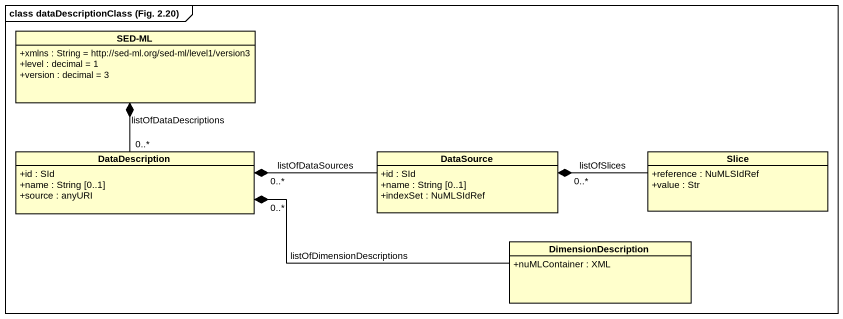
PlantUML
@startuml
mainframe class dataDescriptionClass (Fig. 2.20)
hide circle
hide empty members
skinparam classAttributeIconSize 0
class "SED-ML" as SED_ML {
  +xmlns : String = http://sed-ml.org/sed-ml/level1/version3
  +level : decimal = 1
  +version : decimal = 3
}
class DataDescription {
  +id : SId
  +name : String [0..1]
  +source : anyURI
}
class DataSource {
  +id : SId
  +name : String [0..1]
  +indexSet : NuMLSIdRef
}
class Slice {
  +reference : NuMLSIdRef
  +value : Str
}
class DimensionDescription {
  +nuMLContainer : XML
}
SED_ML *-- "0..*" DataDescription : listOfDataDescriptions
DataDescription "0..*" *-right- DataSource : listOfDataSources
DataDescription "0..*" *-right- DimensionDescription : listOfDimensionDescriptions
DataSource "0..*" *-right- Slice : listOfSlices
@enduml
